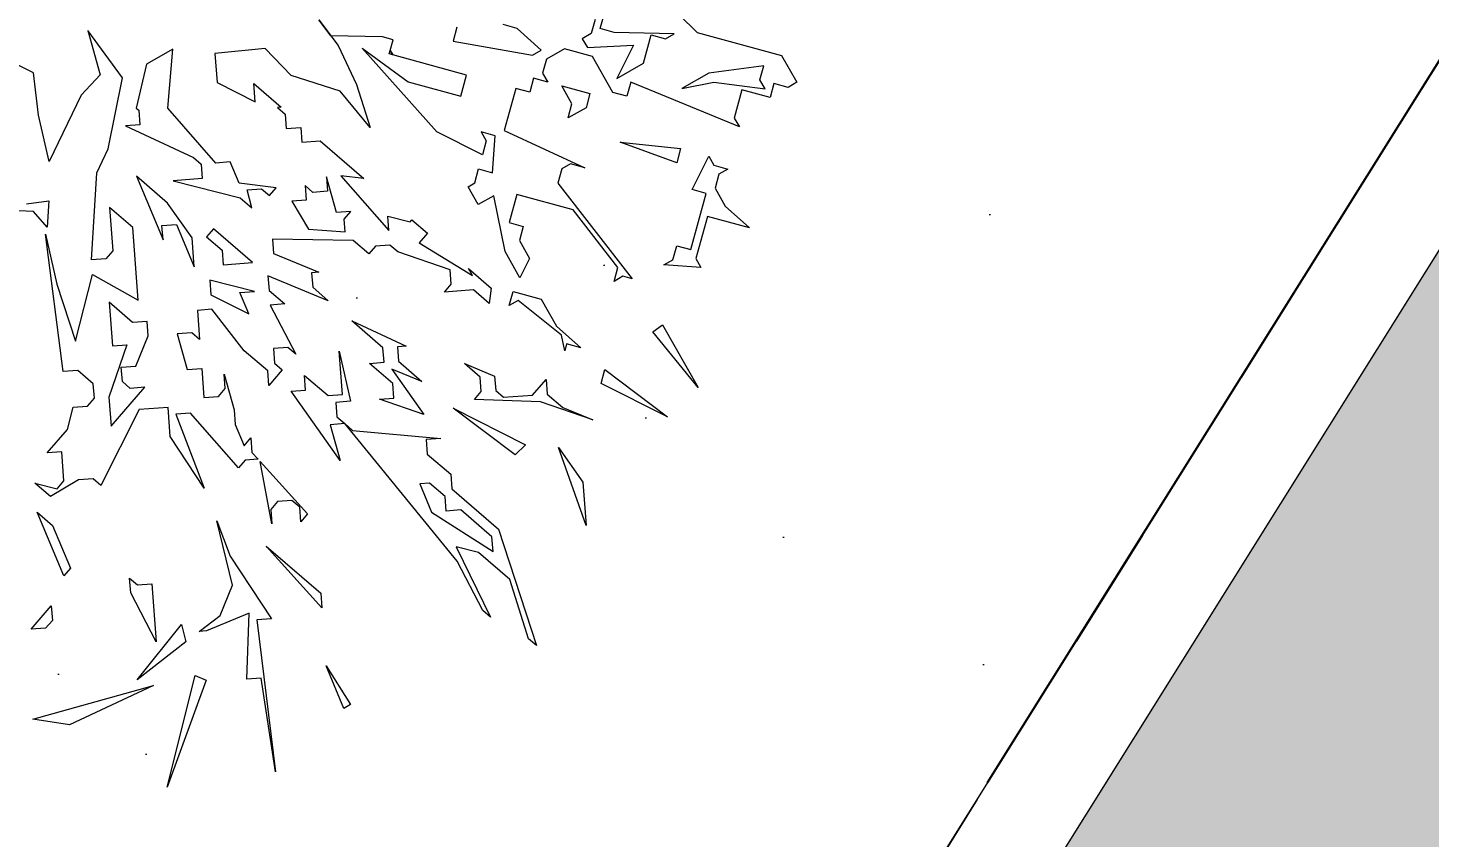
# Model space of a CAD drawing. Header units: millimetres. Extents: x -38151500 to -28914887, y -20564105 to -20349562.
# Drawn here: x -32290191 to -32289065, y -20501854 to -20501203 of the extents above; entities that cross this region are included whole.
import ezdxf

# ---------------------------------------------------------------- set-up
doc = ezdxf.new("R2010")
doc.units = ezdxf.units.MM
doc.header["$MEASUREMENT"] = 0
doc.linetypes.add('ГОСТ 2.303 6', pattern=[480, 80, -150, 100, -150])
for name, color, linetype, lineweight in [('Новый_ГП_БК_08.20_Ном._пера__5', 5, 'Continuous', 13), ('Новый_ГП_Благоустройство штриховка_Ном._пера__246', 246, 'Continuous', 13), ('Новый_ГП_озеленение_газон_Ном._пера__74', 74, 'Continuous', 20), ('Новый_ГП_озеленение_газон_Ном._пера__94', 94, 'Continuous', 5), ('Новый_ГП_озеленение_кустарники_Ном._пера__10', 75, 'Continuous', 5), ('Новый_ГП_Тротуар_Дорожки_Ном._пера__24', 26, 'Continuous', 13), ('Новый_РАЗМЕРЫ_Ном._пера__7', 7, 'Continuous', 25)]:
    doc.layers.add(name, color=color, linetype=linetype, lineweight=lineweight)
doc.layers.add('Новый_РАЗМЕРЫ', color=7, linetype='Continuous')
doc.styles.add('РЎР“Р•РќР•Р\xa0РР\xa0_РЎРўРР›Р¬_7', font='')
doc.styles.get('РЎР“Р•РќР•Р\xa0РР\xa0_РЎРўРР›Р¬_7').set_extended_font_data('GOST_type_A')
doc.dimstyles.new('СГЕНЕРИР_СТИЛЬ__2', dxfattribs={"dimtxt": 1500, "dimasz": 658.316413, "dimexe": 0.18, "dimexo": 437.5, "dimgap": 0, "dimtad": 1, "dimdec": 1, "dimlfac": 0.001, "dimzin": 0, "dimdsep": 46, "dimtxsty": 'РЎР“Р•РќР•Р\xa0РР\xa0_РЎРўРР›Р¬_7', "dimblk": 'ARROWHEAD_6', "dimblk1": 'ARROWHEAD_6', "dimblk2": 'ARROWHEAD_6', "dimcen": 0.09, "dimclrd": 7, "dimclre": 7, "dimclrt": 7, "dimadec": 1, "dimazin": 0, "dimtfac": 1, "dimtdec": 4, "dimtmove": 0, "dimatfit": 3, "dimfxl": 0, "dimtolj": 1, "dimtzin": 0, "dimarcsym": 0})
pattern_1 = [(37.5, (5813926.6, -7295.8), (-24.0004694, 734.119856), [0, -579.12, 0, -647.7, 0, -619.125]), (7.5, (5813926.6, -7295.8), (674.284925, 1075.23765), [0, -312.42, 0, -521.97, 0, -200.025]), (327.5, (5813458, -7295.8), (1186.488555, 2.155777), [0, -190.5, 0, -685.8, 0, -895.35]), (317.5, (5813458, -7295.8), (1145.334679, 334.393985), [0, -95.25, 0, -449.58, 0, -514.35])]

# ---------------------------------------------------------------- blocks, each defined once
blk = doc.blocks.new('*D46', base_point=(-32248450.5, -20494611.9))
at = {"layer": 'Новый_РАЗМЕРЫ_Ном._пера__7', "color": 7, "linetype": 'Continuous', "lineweight": 25}
for p, q in [((-32288566.4, -20500442.3), (-32289420.7, -20501809.5)), ((-32288910.7, -20500993.3), (-32289351.4, -20500717.9)), ((-32288433.2, -20500883), (-32289388.1, -20501103.5)), ((-32287718.2, -20500972.3), (-32288572.4, -20502339.5)), ((-32288062.4, -20501523.3), (-32288910.7, -20500993.3)), ((-32288539.8, -20501633.5), (-32287585, -20501413)), ((-32287621.6, -20501798.7), (-32288062.4, -20501523.3))]:
    blk.add_line(p, q, dxfattribs=at)
at = {"layer": 'Новый_РАЗМЕРЫ_Ном._пера__7', "color": 7, "lineweight": 25, "insert": (-32287609.6, -20501452.4), "char_height": 1500, "attachment_point": 7, "rotation": 328.0025, "style": 'РЎР“Р•РќР•Р\xa0РР\xa0_РЎРўРР›Р¬_7'}
blk.add_mtext('\\A1;{\\pql;\\fGOST_type_A|b0|i0|c0|p0;\\W1.000000;1,0}', dxfattribs=at)
blk = doc.blocks.new('ARROWHEAD_6')
at = {"color": 0, "linetype": 'Continuous', "lineweight": 0}
for p, q in [((-0.5, -0.5), (0.5, 0.5)), ((0, 0), (-1, 0))]:
    blk.add_line(p, q, dxfattribs=at)

msp = doc.modelspace()

# ---------------------------------------------------------------- hatches: boundary and pattern name
at = {"layer": 'Новый_ГП_Благоустройство штриховка_Ном._пера__246', "linetype": 'Continuous', "lineweight": 13}
h = msp.add_hatch(dxfattribs=at)
h.set_pattern_fill('Гравий_0003', color=246, style=0, pattern_type=2)
h.set_pattern_definition([(0, (5813926.62, -7252.5), (173.2051, 300), [0, -25, 50, -271.4102]), (0, (5813926.62, -7339.1), (173.2051, 300), [0, -25, 50, -271.4102]), (60, (5813926.62, -7295.8), (-173.2050711, 300.0000167), [50, -296.4102]), (60, (5814026.62, -7295.8), (-173.2050711, 300.0000167), [0, -296.4102, 50, 0, 0, 0]), (120, (5813926.62, -7295.8), (-346.4101711, 1.67e-05), [0, -296.4102, 50, 0, 0, 0]), (120, (5814026.62, -7295.8), (-346.4101711, 1.67e-05), [50, -296.4102])])
h.paths.add_polyline_path([(-32291838.7, -20505830.08), (-32291137.54, -20506269.89), (-32285130.21, -20496680.79), (-32285841.83, -20496234.47)])
at = {"layer": 'Новый_ГП_озеленение_газон_Ном._пера__74', "linetype": 'Continuous', "lineweight": 20}
h = msp.add_hatch(dxfattribs=at)
h.set_pattern_fill('AR_SAND_0003', color=74, style=0, pattern_type=2)
h.set_pattern_definition(pattern_1)
h.paths.add_polyline_path([(-32293694.96, -20504663.52), (-32291903.63, -20505783.03), (-32281275.83, -20488776.26), (-32284827.17, -20486556.57), (-32286924.7, -20489954.85), (-32285213.47, -20491075.66)])
h = msp.add_hatch(dxfattribs=at)
h.set_pattern_fill('AR_SAND_0003', color=74, style=0, pattern_type=2)
h.set_pattern_definition(pattern_1)
h.paths.add_polyline_path([(-32295187.89, -20507055.27), (-32295891.42, -20508182.38), (-32271650.86, -20523609.99), (-32271472.77, -20523318.57), (-32262368.35, -20510904.18), (-32264459.18, -20509597.51, -0.3182453), (-32269283.52, -20512515.76, -0.0136448), (-32271797.63, -20512471.26, 0.258872), (-32276124, -20514421.77, -0.3493763), (-32282189.52, -20515267.92, -0.1724048), (-32287351.04, -20507894.33, -0.0780291), (-32287587.46, -20504732.63, -0.2668386), (-32285174.3, -20501040.41, -0.0041241), (-32283066.91, -20500287.26, 0.3045295), (-32282279.76, -20499281.03, -0.0082483), (-32282381.92, -20498396.73), (-32285061.68, -20496722.07), (-32291058.51, -20506317.62), (-32290179.38, -20506867.03), (-32291662.99, -20509241.3)])

# ---------------------------------------------------------------- linework, layer by layer
at = {"layer": 'Новый_ГП_БК_08.20_Ном._пера__5', "color": 5, "linetype": 'ГОСТ 2.303 6', "lineweight": 13}
msp.add_line((-32285867.27, -20496124.22), (-32291906.55, -20505787.69), dxfattribs=at)
at = {"layer": 'Новый_ГП_озеленение_газон_Ном._пера__94', "color": 94, "linetype": 'Continuous', "lineweight": 5}
msp.add_lwpolyline([(-32284827.17, -20486556.57), (-32286924.7, -20489954.85), (-32285213.47, -20491075.66), (-32293694.96, -20504663.52), (-32291903.63, -20505783.03), (-32281275.83, -20488776.26)], close=True, dxfattribs=at)
at = {"layer": 'Новый_ГП_озеленение_кустарники_Ном._пера__10', "color": 75, "linetype": 'Continuous', "lineweight": 5}
for p, q in [((-32289696.51, -20501164.51), (-32289653.45, -20501206.61)), ((-32289731.42, -20501203.47), (-32289728.34, -20501192.18)), ((-32290114.68, -20501243.21), (-32290142.76, -20501205)), ((-32290142.76, -20501205), (-32290132.83, -20501240.55)), ((-32289947.65, -20501209.28), (-32289957.23, -20501196.39)), ((-32289957.23, -20501196.39), (-32289941.77, -20501217.18)), ((-32289846.34, -20501202.34), (-32289849.43, -20501213.63)), ((-32289798.12, -20501203.41), (-32289809.4, -20501200.32)), ((-32289778.64, -20501220.87), (-32289798.12, -20501203.41)), ((-32289735.52, -20501196.28), (-32289738.61, -20501207.56)), ((-32289720.14, -20501206.55), (-32289731.42, -20501203.47)), ((-32289671.92, -20501207.62), (-32289720.14, -20501206.55)), ((-32289653.45, -20501206.61), (-32289585.75, -20501225.13)), ((-32289906.11, -20501210.24), (-32289947.65, -20501209.28)), ((-32289941.77, -20501217.18), (-32289927.04, -20501248.49)), ((-32289897.65, -20501212.56), (-32289906.11, -20501210.24)), ((-32289899.96, -20501221.02), (-32289897.65, -20501212.56)), ((-32289849.43, -20501213.63), (-32289785.82, -20501224.97)), ((-32289738.61, -20501207.56), (-32289745.8, -20501211.66)), ((-32289745.8, -20501211.66), (-32289741.7, -20501218.85)), ((-32289741.7, -20501218.85), (-32289704.76, -20501216.83)), ((-32289704.76, -20501216.83), (-32289718.12, -20501243.49)), ((-32289696.56, -20501231.2), (-32289690.39, -20501208.63)), ((-32289690.39, -20501208.63), (-32289679.1, -20501211.72)), ((-32289679.1, -20501211.72), (-32289671.92, -20501207.62)), ((-32290186.24, -20501238.96), (-32290214.15, -20501225.06)), ((-32290074.53, -20501219.94), (-32290095.66, -20501232.19)), ((-32290078.39, -20501267.45), (-32290074.53, -20501219.94)), ((-32290000.38, -20501219.46), (-32290040.58, -20501223.59)), ((-32290040.58, -20501223.59), (-32290038.85, -20501246.93)), ((-32289979.36, -20501241.34), (-32290000.38, -20501219.46)), ((-32289862.57, -20501286.59), (-32289922.56, -20501219.18)), ((-32289922.56, -20501219.18), (-32289885.62, -20501246.17)), ((-32289900.74, -20501223.84), (-32289899.96, -20501221.02)), ((-32289897.92, -20501224.61), (-32289900.74, -20501223.84)), ((-32289897.92, -20501224.61), (-32289899.96, -20501221.02)), ((-32289899.96, -20501221.02), (-32289897.92, -20501224.61)), ((-32289838.68, -20501240.82), (-32289897.92, -20501224.61)), ((-32289785.82, -20501224.97), (-32289778.64, -20501220.87)), ((-32289774.54, -20501228.05), (-32289777.63, -20501239.34)), ((-32289760.17, -20501219.86), (-32289774.54, -20501228.05)), ((-32289737.6, -20501226.03), (-32289760.17, -20501219.86)), ((-32289721.21, -20501254.78), (-32289737.6, -20501226.03)), ((-32289585.75, -20501225.13), (-32289573.45, -20501246.69)), ((-32290182.26, -20501273.04), (-32290186.24, -20501238.96)), ((-32290132.83, -20501240.55), (-32290148.06, -20501257.1)), ((-32290095.66, -20501232.19), (-32290103.81, -20501267.38)), ((-32289777.63, -20501239.34), (-32289773.53, -20501246.52)), ((-32289718.12, -20501243.49), (-32289696.56, -20501231.2)), ((-32289644.24, -20501239.45), (-32289665.8, -20501251.74)), ((-32289600.12, -20501233.33), (-32289644.24, -20501239.45)), ((-32289603.2, -20501244.61), (-32289600.12, -20501233.33)), ((-32290126.34, -20501300.14), (-32290114.68, -20501243.21)), ((-32290038.85, -20501246.93), (-32290008.39, -20501262.27)), ((-32290008.39, -20501262.27), (-32290009.47, -20501247.69)), ((-32290009.47, -20501247.69), (-32289987.54, -20501266.59)), ((-32289940.09, -20501253.92), (-32289979.36, -20501241.34)), ((-32289927.04, -20501248.49), (-32289916.05, -20501283.05)), ((-32289885.62, -20501246.17), (-32289843.31, -20501257.75)), ((-32289843.31, -20501257.75), (-32289838.68, -20501240.82)), ((-32289799.18, -20501251.63), (-32289808.45, -20501285.48)), ((-32289787.9, -20501254.72), (-32289799.18, -20501251.63)), ((-32289784.81, -20501243.44), (-32289787.9, -20501254.72)), ((-32289773.53, -20501246.52), (-32289784.81, -20501243.44)), ((-32289754.05, -20501263.98), (-32289762.24, -20501249.61)), ((-32289762.24, -20501249.61), (-32289739.68, -20501255.79)), ((-32289706.84, -20501246.58), (-32289709.92, -20501257.86)), ((-32289619.65, -20501282.56), (-32289706.84, -20501246.58)), ((-32289665.8, -20501251.74), (-32289640.14, -20501246.64)), ((-32289640.14, -20501246.64), (-32289599.11, -20501251.8)), ((-32289599.11, -20501251.8), (-32289603.2, -20501244.61)), ((-32289591.92, -20501247.7), (-32289595.01, -20501258.99)), ((-32289580.64, -20501250.79), (-32289591.92, -20501247.7)), ((-32289573.45, -20501246.69), (-32289580.64, -20501250.79)), ((-32290148.06, -20501257.1), (-32290173.58, -20501310.26)), ((-32289916.05, -20501283.05), (-32289940.09, -20501253.92)), ((-32289739.68, -20501255.79), (-32289742.76, -20501267.07)), ((-32289709.92, -20501257.86), (-32289721.21, -20501254.78)), ((-32289617.58, -20501252.81), (-32289623.75, -20501275.38)), ((-32289595.01, -20501258.99), (-32289617.58, -20501252.81)), ((-32290173.58, -20501310.26), (-32290182.26, -20501273.04)), ((-32290103.81, -20501267.38), (-32290101.72, -20501269.18)), ((-32290101.72, -20501269.18), (-32290100.86, -20501280.84)), ((-32290039.93, -20501311.53), (-32290078.39, -20501267.45)), ((-32289987.54, -20501266.59), (-32289990.45, -20501266.81)), ((-32289990.45, -20501266.81), (-32289984.19, -20501272.21)), ((-32289984.19, -20501272.21), (-32289983.33, -20501283.88)), ((-32289757.14, -20501275.27), (-32289754.05, -20501263.98)), ((-32289742.76, -20501267.07), (-32289757.14, -20501275.27)), ((-32290100.86, -20501280.84), (-32290112.52, -20501281.71)), ((-32290112.52, -20501281.71), (-32290057.86, -20501306.99)), ((-32289983.33, -20501283.88), (-32289971.66, -20501283.01)), ((-32289971.66, -20501283.01), (-32289970.8, -20501294.68)), ((-32289808.45, -20501285.48), (-32289743.83, -20501315.29)), ((-32289623.75, -20501275.38), (-32289619.65, -20501282.56)), ((-32289970.8, -20501294.68), (-32289956.21, -20501293.6)), ((-32289956.21, -20501293.6), (-32289920.97, -20501323.98)), ((-32289825.9, -20501304.96), (-32289862.57, -20501286.59)), ((-32289815.63, -20501289.58), (-32289826.92, -20501286.49)), ((-32289826.92, -20501286.49), (-32289822.82, -20501293.68)), ((-32289822.82, -20501293.68), (-32289825.9, -20501304.96)), ((-32289817.71, -20501319.33), (-32289815.63, -20501289.58)), ((-32289669.95, -20501311.25), (-32289715.48, -20501294.74)), ((-32289715.48, -20501294.74), (-32289666.87, -20501299.97)), ((-32290135.4, -20501319.37), (-32290126.34, -20501300.14)), ((-32290057.86, -20501306.99), (-32290051.6, -20501312.39)), ((-32289666.87, -20501299.97), (-32289669.95, -20501311.25)), ((-32289657.66, -20501332.81), (-32289644.3, -20501306.14)), ((-32289644.3, -20501306.14), (-32289640.2, -20501313.33)), ((-32290139.75, -20501389.3), (-32290135.4, -20501319.37)), ((-32290051.6, -20501312.39), (-32290050.74, -20501324.06)), ((-32290028.27, -20501310.66), (-32290039.93, -20501311.53)), ((-32290021.14, -20501327.73), (-32290028.27, -20501310.66)), ((-32289832.08, -20501327.53), (-32289828.99, -20501316.25)), ((-32289828.99, -20501316.25), (-32289817.71, -20501319.33)), ((-32289762.3, -20501316.3), (-32289765.39, -20501327.59)), ((-32289755.11, -20501312.2), (-32289762.3, -20501316.3)), ((-32289743.83, -20501315.29), (-32289755.11, -20501312.2)), ((-32289640.2, -20501313.33), (-32289628.92, -20501316.42)), ((-32289628.92, -20501316.42), (-32289636.1, -20501320.51)), ((-32290078.61, -20501343.72), (-32290103.67, -20501322.11)), ((-32290103.67, -20501322.11), (-32290082.28, -20501373.31)), ((-32290050.74, -20501324.06), (-32290074.07, -20501325.78)), ((-32290074.07, -20501325.78), (-32290020.27, -20501339.4)), ((-32289991.54, -20501331.41), (-32290021.14, -20501327.73)), ((-32289961.94, -20501335.08), (-32289968.21, -20501329.68)), ((-32289968.21, -20501329.68), (-32289967.34, -20501341.35)), ((-32289943.15, -20501351.29), (-32289951.14, -20501322.55)), ((-32289951.14, -20501322.55), (-32289950.27, -20501334.22)), ((-32289920.97, -20501323.98), (-32289939.47, -20501321.69)), ((-32289939.47, -20501321.69), (-32289901.02, -20501365.76)), ((-32289837.47, -20501330.6), (-32289832.08, -20501327.53)), ((-32289829.27, -20501344.97), (-32289837.47, -20501330.6)), ((-32289765.39, -20501327.59), (-32289705.6, -20501404.59)), ((-32289636.1, -20501320.51), (-32289639.19, -20501331.8)), ((-32290191.74, -20501344.39), (-32290174.02, -20501341.92)), ((-32290174.02, -20501341.92), (-32290175.25, -20501362.94)), ((-32290020.27, -20501339.4), (-32290010.88, -20501347.5)), ((-32290014.87, -20501333.13), (-32290003.21, -20501332.27)), ((-32290010.88, -20501347.5), (-32290014.87, -20501333.13)), ((-32290003.21, -20501332.27), (-32289996.94, -20501337.67)), ((-32289996.94, -20501337.67), (-32289991.54, -20501331.41)), ((-32289967.34, -20501341.35), (-32289979.01, -20501342.21)), ((-32289950.27, -20501334.22), (-32289961.94, -20501335.08)), ((-32289816.7, -20501337.8), (-32289829.27, -20501344.97)), ((-32289807.76, -20501382.7), (-32289816.7, -20501337.8)), ((-32289798.23, -20501336.79), (-32289804.4, -20501359.36)), ((-32289753.09, -20501349.14), (-32289798.23, -20501336.79)), ((-32289658.73, -20501381.03), (-32289646.38, -20501335.9)), ((-32289646.38, -20501335.9), (-32289657.66, -20501332.81)), ((-32289639.19, -20501331.8), (-32289630.99, -20501346.17)), ((-32290186.25, -20501350.58), (-32290197.93, -20501349.89)), ((-32290175.25, -20501362.94), (-32290186.25, -20501350.58)), ((-32290106.48, -20501363.37), (-32290125.27, -20501347.17)), ((-32290125.27, -20501347.17), (-32290122.68, -20501382.17)), ((-32290058.95, -20501371.59), (-32290078.61, -20501343.72)), ((-32289979.01, -20501342.21), (-32289965.62, -20501364.68)), ((-32289931.48, -20501350.42), (-32289943.15, -20501351.29)), ((-32289936.88, -20501356.69), (-32289931.48, -20501350.42)), ((-32289717.22, -20501395.35), (-32289753.09, -20501349.14)), ((-32289630.99, -20501346.17), (-32289611.51, -20501363.63)), ((-32290102.16, -20501421.71), (-32290106.48, -20501363.37)), ((-32290083.15, -20501361.65), (-32290071.48, -20501360.78)), ((-32290082.28, -20501373.31), (-32290083.15, -20501361.65)), ((-32290071.48, -20501360.78), (-32290057.22, -20501394.92)), ((-32290041.88, -20501364.46), (-32290047.28, -20501370.72)), ((-32290010.56, -20501391.47), (-32290041.88, -20501364.46)), ((-32289936.14, -20501366.69), (-32289936.88, -20501356.69)), ((-32289901.02, -20501365.76), (-32289901.88, -20501354.1)), ((-32289901.88, -20501354.1), (-32289883.95, -20501358.64)), ((-32289883.95, -20501358.64), (-32289882.6, -20501357.07)), ((-32289882.6, -20501357.07), (-32289870.07, -20501367.87)), ((-32289804.4, -20501359.36), (-32289793.12, -20501362.45)), ((-32289793.12, -20501362.45), (-32289796.21, -20501373.73)), ((-32289645.36, -20501354.36), (-32289654.63, -20501388.22)), ((-32289611.51, -20501363.63), (-32289645.36, -20501354.36)), ((-32290162.44, -20501478.96), (-32290176.48, -20501368.55)), ((-32290176.48, -20501368.55), (-32290167.62, -20501408.96)), ((-32290057.22, -20501394.92), (-32290058.95, -20501371.59)), ((-32290047.28, -20501370.72), (-32290034.75, -20501381.53)), ((-32289929.75, -20501373.76), (-32289994.35, -20501372.67)), ((-32289994.35, -20501372.67), (-32289993.49, -20501384.34)), ((-32289965.62, -20501364.68), (-32289936.14, -20501366.69)), ((-32289917.22, -20501384.56), (-32289929.75, -20501373.76)), ((-32289870.07, -20501367.87), (-32289876.82, -20501375.7)), ((-32289876.82, -20501375.7), (-32289833.83, -20501401.85)), ((-32289796.21, -20501373.73), (-32289788.01, -20501388.1)), ((-32290122.68, -20501382.17), (-32290128.09, -20501388.43)), ((-32290034.75, -20501381.53), (-32290033.89, -20501393.19)), ((-32289993.49, -20501384.34), (-32289957.19, -20501399.25)), ((-32289911.82, -20501378.29), (-32289917.22, -20501384.56)), ((-32289900.15, -20501377.43), (-32289911.82, -20501378.29)), ((-32289893.89, -20501382.83), (-32289900.15, -20501377.43)), ((-32289851.76, -20501397.31), (-32289893.89, -20501382.83)), ((-32289795.81, -20501403.66), (-32289807.76, -20501382.7)), ((-32289673.1, -20501389.23), (-32289670.01, -20501377.94)), ((-32289670.01, -20501377.94), (-32289658.73, -20501381.03)), ((-32290128.09, -20501388.43), (-32290139.75, -20501389.3)), ((-32290033.89, -20501393.19), (-32290010.56, -20501391.47)), ((-32289850.9, -20501408.98), (-32289851.76, -20501397.31)), ((-32289833.83, -20501401.85), (-32289837.18, -20501396.23)), ((-32289837.18, -20501396.23), (-32289818.9, -20501411.99)), ((-32289788.01, -20501388.1), (-32289795.81, -20501403.66)), ((-32289720.31, -20501406.63), (-32289717.22, -20501395.35)), ((-32289680.28, -20501393.32), (-32289673.1, -20501389.23)), ((-32289650.53, -20501395.4), (-32289680.28, -20501393.32)), ((-32289654.63, -20501388.22), (-32289650.53, -20501395.4)), ((-32290167.62, -20501408.96), (-32290152.5, -20501454.76)), ((-32290152.5, -20501454.76), (-32290138.89, -20501400.96)), ((-32290138.89, -20501400.96), (-32290102.16, -20501421.71)), ((-32290008.83, -20501414.8), (-32290044.69, -20501405.72)), ((-32290044.69, -20501405.72), (-32290043.83, -20501417.39)), ((-32289949.63, -20501422.15), (-32289998.03, -20501402.27)), ((-32289998.03, -20501402.27), (-32289997.16, -20501413.94)), ((-32289957.19, -20501399.25), (-32289963.03, -20501399.68)), ((-32289963.03, -20501399.68), (-32289962.16, -20501411.35)), ((-32289856.3, -20501415.24), (-32289850.9, -20501408.98)), ((-32289713.12, -20501402.53), (-32289720.31, -20501406.63)), ((-32289705.6, -20501404.59), (-32289713.12, -20501402.53)), ((-32290043.83, -20501417.39), (-32290013.37, -20501432.73)), ((-32290020.5, -20501415.66), (-32290008.83, -20501414.8)), ((-32290013.37, -20501432.73), (-32290020.5, -20501415.66)), ((-32289997.16, -20501413.94), (-32289984.63, -20501424.74)), ((-32289962.16, -20501411.35), (-32289949.63, -20501422.15)), ((-32289832.97, -20501413.52), (-32289856.3, -20501415.24)), ((-32289820.44, -20501424.32), (-32289832.97, -20501413.52)), ((-32289818.9, -20501411.99), (-32289820.44, -20501424.32)), ((-32289804.46, -20501426.05), (-32289801.37, -20501414.77)), ((-32289801.37, -20501414.77), (-32289778.81, -20501420.94)), ((-32290125.5, -20501423.43), (-32290122.91, -20501458.43)), ((-32290106.7, -20501439.64), (-32290125.5, -20501423.43)), ((-32290042.97, -20501429.06), (-32290054.63, -20501429.92)), ((-32290054.63, -20501429.92), (-32290052.91, -20501453.25)), ((-32290017.04, -20501462.33), (-32290042.97, -20501429.06)), ((-32289984.63, -20501424.74), (-32289996.3, -20501425.6)), ((-32289996.3, -20501425.6), (-32289975.78, -20501465.14)), ((-32289797.27, -20501421.95), (-32289804.46, -20501426.05)), ((-32289762.41, -20501449.69), (-32289797.27, -20501421.95)), ((-32289778.81, -20501420.94), (-32289766.51, -20501442.5)), ((-32290095.03, -20501438.78), (-32290106.7, -20501439.64)), ((-32290094.17, -20501450.44), (-32290095.03, -20501438.78)), ((-32289905.78, -20501459.96), (-32289930.84, -20501438.35)), ((-32289930.84, -20501438.35), (-32289887.11, -20501458.58)), ((-32289766.51, -20501442.5), (-32289747.03, -20501459.96)), ((-32289689.14, -20501447.2), (-32289681.35, -20501441.55)), ((-32289681.35, -20501441.55), (-32289652.66, -20501491.85)), ((-32290104.11, -20501474.64), (-32290094.17, -20501450.44)), ((-32290059.17, -20501447.85), (-32290070.84, -20501448.72)), ((-32290070.84, -20501448.72), (-32290062.85, -20501477.45)), ((-32290052.91, -20501453.25), (-32290059.17, -20501447.85)), ((-32289759.86, -20501462.51), (-32289762.41, -20501449.69)), ((-32289652.66, -20501491.85), (-32289689.14, -20501447.2)), ((-32290111.24, -20501457.57), (-32290125.72, -20501499.7)), ((-32290122.91, -20501458.43), (-32290111.24, -20501457.57)), ((-32289998.25, -20501478.53), (-32290017.04, -20501462.33)), ((-32289982.04, -20501459.74), (-32289993.71, -20501460.6)), ((-32289993.71, -20501460.6), (-32289992.85, -20501472.27)), ((-32289975.78, -20501465.14), (-32289982.04, -20501459.74)), ((-32289938.19, -20501497.55), (-32289940.78, -20501462.55)), ((-32289940.78, -20501462.55), (-32289931.92, -20501502.95)), ((-32289904.91, -20501471.63), (-32289905.78, -20501459.96)), ((-32289887.11, -20501458.58), (-32289894.11, -20501459.1)), ((-32289894.11, -20501459.1), (-32289893.25, -20501470.76)), ((-32289758.31, -20501456.87), (-32289759.86, -20501462.51)), ((-32289747.03, -20501459.96), (-32289758.31, -20501456.87)), ((-32290115.78, -20501475.5), (-32290104.11, -20501474.64)), ((-32290114.91, -20501487.17), (-32290115.78, -20501475.5)), ((-32290062.85, -20501477.45), (-32290051.18, -20501476.59)), ((-32290051.18, -20501476.59), (-32290049.45, -20501499.92)), ((-32289992.85, -20501472.27), (-32289986.58, -20501477.67)), ((-32289916.58, -20501472.49), (-32289904.91, -20501471.63)), ((-32289897.79, -20501488.7), (-32289916.58, -20501472.49)), ((-32289893.25, -20501470.76), (-32289874.45, -20501486.97)), ((-32289827.79, -20501483.52), (-32289840.32, -20501472.71)), ((-32289840.32, -20501472.71), (-32289816.12, -20501482.65)), ((-32290150.78, -20501478.09), (-32290162.44, -20501478.96)), ((-32290138.25, -20501488.9), (-32290150.78, -20501478.09)), ((-32290108.65, -20501492.57), (-32290114.91, -20501487.17)), ((-32290032.38, -20501492.79), (-32290033.25, -20501481.12)), ((-32290033.25, -20501481.12), (-32290025.26, -20501509.86)), ((-32289997.38, -20501490.2), (-32289998.25, -20501478.53)), ((-32289986.58, -20501477.67), (-32289997.38, -20501490.2)), ((-32289967.79, -20501493.88), (-32289968.65, -20501482.21)), ((-32289968.65, -20501482.21), (-32289949.85, -20501498.41)), ((-32289874.45, -20501486.97), (-32289898.65, -20501477.03)), ((-32289898.65, -20501477.03), (-32289872.94, -20501513.48)), ((-32289826.92, -20501495.18), (-32289827.79, -20501483.52)), ((-32289816.12, -20501482.65), (-32289815.26, -20501494.32)), ((-32289785.66, -20501497.99), (-32289774.85, -20501485.46)), ((-32289774.85, -20501485.46), (-32289773.99, -20501497.13)), ((-32289730.64, -20501488.7), (-32289727.55, -20501477.42)), ((-32289727.55, -20501477.42), (-32289677.31, -20501515.42)), ((-32290137.38, -20501500.56), (-32290138.25, -20501488.9)), ((-32290123.99, -20501523.03), (-32290096.98, -20501491.71)), ((-32290096.98, -20501491.71), (-32290108.65, -20501492.57)), ((-32290049.45, -20501499.92), (-32290037.79, -20501499.06)), ((-32290037.79, -20501499.06), (-32290032.38, -20501492.79)), ((-32289979.45, -20501494.74), (-32289967.79, -20501493.88)), ((-32289940.14, -20501550.48), (-32289979.45, -20501494.74)), ((-32289949.85, -20501498.41), (-32289938.19, -20501497.55)), ((-32289896.92, -20501500.36), (-32289897.79, -20501488.7)), ((-32289832.32, -20501501.45), (-32289826.92, -20501495.18)), ((-32289815.26, -20501494.32), (-32289808.99, -20501499.72)), ((-32289808.99, -20501499.72), (-32289785.66, -20501497.99)), ((-32289773.99, -20501497.13), (-32289761.46, -20501507.93)), ((-32289677.31, -20501515.42), (-32289730.64, -20501488.7)), ((-32290158.99, -20501525.62), (-32290154.45, -20501507.69)), ((-32290154.45, -20501507.69), (-32290142.79, -20501506.83)), ((-32290142.79, -20501506.83), (-32290137.38, -20501500.56)), ((-32290101.52, -20501509.64), (-32290132.2, -20501570.56)), ((-32290125.72, -20501499.7), (-32290123.99, -20501523.03)), ((-32290078.19, -20501507.91), (-32290101.52, -20501509.64)), ((-32290076.46, -20501531.25), (-32290078.19, -20501507.91)), ((-32290025.26, -20501509.86), (-32290024.39, -20501521.53)), ((-32289931.92, -20501502.95), (-32289943.59, -20501503.82)), ((-32289943.59, -20501503.82), (-32289942.73, -20501515.48)), ((-32289908.59, -20501501.23), (-32289896.92, -20501500.36)), ((-32289872.94, -20501513.48), (-32289908.59, -20501501.23)), ((-32289799.7, -20501545.96), (-32289849.39, -20501508.58)), ((-32289849.39, -20501508.58), (-32289791.37, -20501537.98)), ((-32289779.39, -20501503.4), (-32289832.32, -20501501.45)), ((-32289737.26, -20501517.87), (-32289779.39, -20501503.4)), ((-32289761.46, -20501507.93), (-32289737.26, -20501517.87)), ((-32290060.26, -20501512.45), (-32290071.92, -20501513.31)), ((-32290071.92, -20501513.31), (-32290049.16, -20501572.83)), ((-32290021.8, -20501556.53), (-32290060.26, -20501512.45)), ((-32290024.39, -20501521.53), (-32290017.26, -20501538.59)), ((-32289936.46, -20501520.88), (-32289948.13, -20501521.75)), ((-32289948.13, -20501521.75), (-32289940.14, -20501550.48)), ((-32289942.73, -20501515.48), (-32289936.46, -20501520.88)), ((-32289936.46, -20501520.88), (-32289930.2, -20501526.29)), ((-32289846.16, -20501631.51), (-32289936.46, -20501520.88)), ((-32290175.2, -20501544.42), (-32290158.99, -20501525.62)), ((-32290049.16, -20501572.83), (-32290076.46, -20501531.25)), ((-32290017.26, -20501538.59), (-32290011.86, -20501532.33)), ((-32290011.86, -20501532.33), (-32290011, -20501544)), ((-32289930.2, -20501526.29), (-32289859.33, -20501532.77)), ((-32289859.33, -20501532.77), (-32289871, -20501533.64)), ((-32290163.53, -20501543.55), (-32290175.2, -20501544.42)), ((-32290161.8, -20501566.89), (-32290163.53, -20501543.55)), ((-32290011, -20501544), (-32290006.03, -20501549.49)), ((-32289871, -20501533.64), (-32289870.14, -20501545.3)), ((-32289791.37, -20501537.98), (-32289799.7, -20501545.96)), ((-32289742.62, -20501602.84), (-32289764.87, -20501539.97)), ((-32289764.87, -20501539.97), (-32289745.21, -20501567.84)), ((-32290016.4, -20501550.26), (-32290021.8, -20501556.53)), ((-32290006.03, -20501549.49), (-32290016.4, -20501550.26)), ((-32289995.01, -20501601.47), (-32290004.37, -20501551.33)), ((-32290004.37, -20501551.33), (-32289966.28, -20501593.47)), ((-32289870.14, -20501545.3), (-32289851.34, -20501561.51)), ((-32290150.14, -20501566.02), (-32290172.61, -20501579.42)), ((-32290167.2, -20501573.15), (-32290161.8, -20501566.89)), ((-32290138.47, -20501565.16), (-32290150.14, -20501566.02)), ((-32290132.2, -20501570.56), (-32290138.47, -20501565.16)), ((-32289851.34, -20501561.51), (-32289850.48, -20501573.17)), ((-32290172.61, -20501579.42), (-32290185.14, -20501568.61)), ((-32290185.14, -20501568.61), (-32290167.2, -20501573.15)), ((-32289868.41, -20501568.64), (-32289876.19, -20501569.21)), ((-32289876.19, -20501569.21), (-32289866.68, -20501591.97)), ((-32289855.88, -20501579.44), (-32289868.41, -20501568.64)), ((-32289850.48, -20501573.17), (-32289812.89, -20501605.58)), ((-32289745.21, -20501567.84), (-32289742.62, -20501602.84)), ((-32289990.48, -20501583.53), (-32289995.88, -20501589.8)), ((-32289978.81, -20501582.67), (-32289990.48, -20501583.53)), ((-32289972.54, -20501588.07), (-32289978.81, -20501582.67)), ((-32289971.68, -20501599.74), (-32289972.54, -20501588.07)), ((-32289855.01, -20501591.11), (-32289855.88, -20501579.44)), ((-32290162.02, -20501643.15), (-32290183.41, -20501591.95)), ((-32290183.41, -20501591.95), (-32290170.88, -20501602.75)), ((-32290026.56, -20501650.72), (-32290039.2, -20501598.87)), ((-32290039.2, -20501598.87), (-32290028.29, -20501627.39)), ((-32289995.88, -20501589.8), (-32289995.01, -20501601.47)), ((-32289966.28, -20501593.47), (-32289971.68, -20501599.74)), ((-32289866.68, -20501591.97), (-32289817.42, -20501623.52)), ((-32289843.35, -20501590.24), (-32289855.01, -20501591.11)), ((-32289818.29, -20501611.85), (-32289843.35, -20501590.24)), ((-32290170.88, -20501602.75), (-32290156.62, -20501636.89)), ((-32289817.42, -20501623.52), (-32289818.29, -20501611.85)), ((-32289812.89, -20501605.58), (-32289782.6, -20501699.08)), ((-32289954.83, -20501668.88), (-32289999.55, -20501619.4)), ((-32289999.55, -20501619.4), (-32289955.7, -20501657.21)), ((-32289829.09, -20501624.38), (-32289847.02, -20501619.84)), ((-32289847.02, -20501619.84), (-32289819.37, -20501676.45)), ((-32290028.29, -20501627.39), (-32289995.24, -20501677.73)), ((-32289825.64, -20501671.05), (-32289846.16, -20501631.51)), ((-32289804.03, -20501645.99), (-32289829.09, -20501624.38)), ((-32290156.62, -20501636.89), (-32290162.02, -20501643.15)), ((-32290108.23, -20501656.77), (-32290109.09, -20501645.1)), ((-32290109.09, -20501645.1), (-32290102.83, -20501650.5)), ((-32290087.71, -20501696.31), (-32290108.23, -20501656.77)), ((-32290102.83, -20501650.5), (-32290091.16, -20501649.64)), ((-32290091.16, -20501649.64), (-32290087.71, -20501696.31)), ((-32290036.5, -20501674.92), (-32290026.56, -20501650.72)), ((-32289788.86, -20501693.68), (-32289804.03, -20501645.99)), ((-32290188.17, -20501686.14), (-32290171.96, -20501667.35)), ((-32290171.96, -20501667.35), (-32290171.1, -20501679.02)), ((-32289955.7, -20501657.21), (-32289954.83, -20501668.88)), ((-32290171.1, -20501679.02), (-32290176.5, -20501685.28)), ((-32290053.14, -20501687.88), (-32290036.5, -20501674.92)), ((-32290013.17, -20501673.19), (-32290047.3, -20501687.45)), ((-32290015.12, -20501726.12), (-32290013.17, -20501673.19)), ((-32289995.24, -20501677.73), (-32290006.9, -20501678.59)), ((-32290006.9, -20501678.59), (-32289992, -20501800.66)), ((-32289819.37, -20501676.45), (-32289825.64, -20501671.05)), ((-32290176.5, -20501685.28), (-32290188.17, -20501686.14)), ((-32290103.05, -20501726.77), (-32290067.55, -20501682.2)), ((-32290067.55, -20501682.2), (-32290063.85, -20501696.23)), ((-32290047.3, -20501687.45), (-32290053.14, -20501687.88)), ((-32290063.85, -20501696.23), (-32290103.05, -20501726.77)), ((-32289782.6, -20501699.08), (-32289788.86, -20501693.68)), ((-32290079.07, -20501812.97), (-32290056.38, -20501723.31)), ((-32290056.38, -20501723.31), (-32290047.54, -20501726.89)), ((-32289937.12, -20501749.68), (-32289951.38, -20501715.54)), ((-32289951.38, -20501715.54), (-32289931.68, -20501746.53)), ((-32290186.72, -20501758.43), (-32290089.8, -20501731.32)), ((-32290089.8, -20501731.32), (-32290157.23, -20501762.89)), ((-32290047.54, -20501726.89), (-32290079.07, -20501812.97)), ((-32290003.45, -20501725.26), (-32290015.12, -20501726.12)), ((-32289992, -20501800.66), (-32290003.45, -20501725.26)), ((-32289931.68, -20501746.53), (-32289937.12, -20501749.68)), ((-32290157.23, -20501762.89), (-32290186.72, -20501758.43))]:
    msp.add_line(p, q, dxfattribs=at)
at = {"layer": 'Новый_ГП_Тротуар_Дорожки_Ном._пера__24', "color": 26, "linetype": 'Continuous', "lineweight": 13}
msp.add_lwpolyline([(-32285792.01, -20496154.75), (-32291838.7, -20505830.08), (-32291137.54, -20506269.89), (-32285080.31, -20496601.13)], close=True, dxfattribs=at)

# ---------------------------------------------------------------- dimensions: what is measured, and where the dimension line sits
at = {"layer": 'Новый_РАЗМЕРЫ', "color": 7, "linetype": 'Continuous', "lineweight": 25}
dim = msp.add_linear_dim(base=(-32288910.68, -20500993.26), p1=(-32288804.24, -20502710.57), p2=(-32289652.52, -20502180.56), angle=148.00248, dimstyle='СГЕНЕРИР_СТИЛЬ__2', dxfattribs=at)
dim.commit()
dim.dimension.update_dxf_attribs({"geometry": '*D46', "text_midpoint": (-32285029.99, -20502179.84), "dimtype": 160, "text_rotation": 328.00248})

doc.saveas('drawing.dxf')
